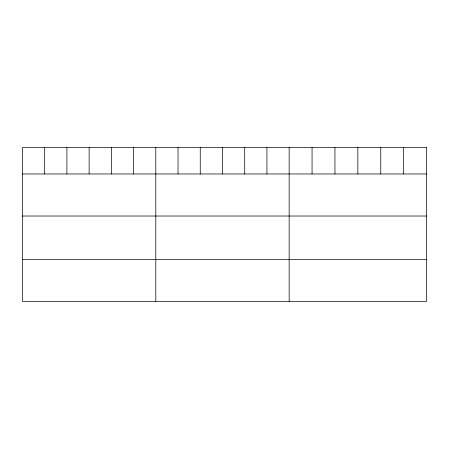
<?xml version="1.0" encoding="UTF-8"?>
<svg xmlns="http://www.w3.org/2000/svg" width="449" height="449" viewBox="0 0 449 449"><rect width="100%" height="100%" fill="white"/><g stroke="black" fill="none" stroke-linecap="round" stroke-linejoin="round"><path stroke-width="0.67" d="M22.45 173.971L426.55 173.971M22.45 216.025L426.55 216.025M22.45 259.359L426.55 259.359M403.651 147.586L403.651 173.971M380.752 147.586L380.752 173.971M357.853 147.586L357.853 173.971M334.954 147.586L334.954 173.971M312.055 147.586L312.055 173.971M289.156 147.586L289.156 301.414M266.931 147.586L266.931 173.971M244.705 147.586L244.705 173.971M222.48 147.586L222.48 173.971M200.254 147.586L200.254 173.971M178.029 147.586L178.029 173.971M155.803 147.586L155.803 301.414M133.578 147.586L133.578 173.971M111.352 147.586L111.352 173.971M89.127 147.586L89.127 173.971M66.901 147.586L66.901 173.971M44.675 147.586L44.675 173.971M426.55 147.586L22.45 147.586L22.45 301.414L426.55 301.414L426.55 147.586"/></g></svg>
